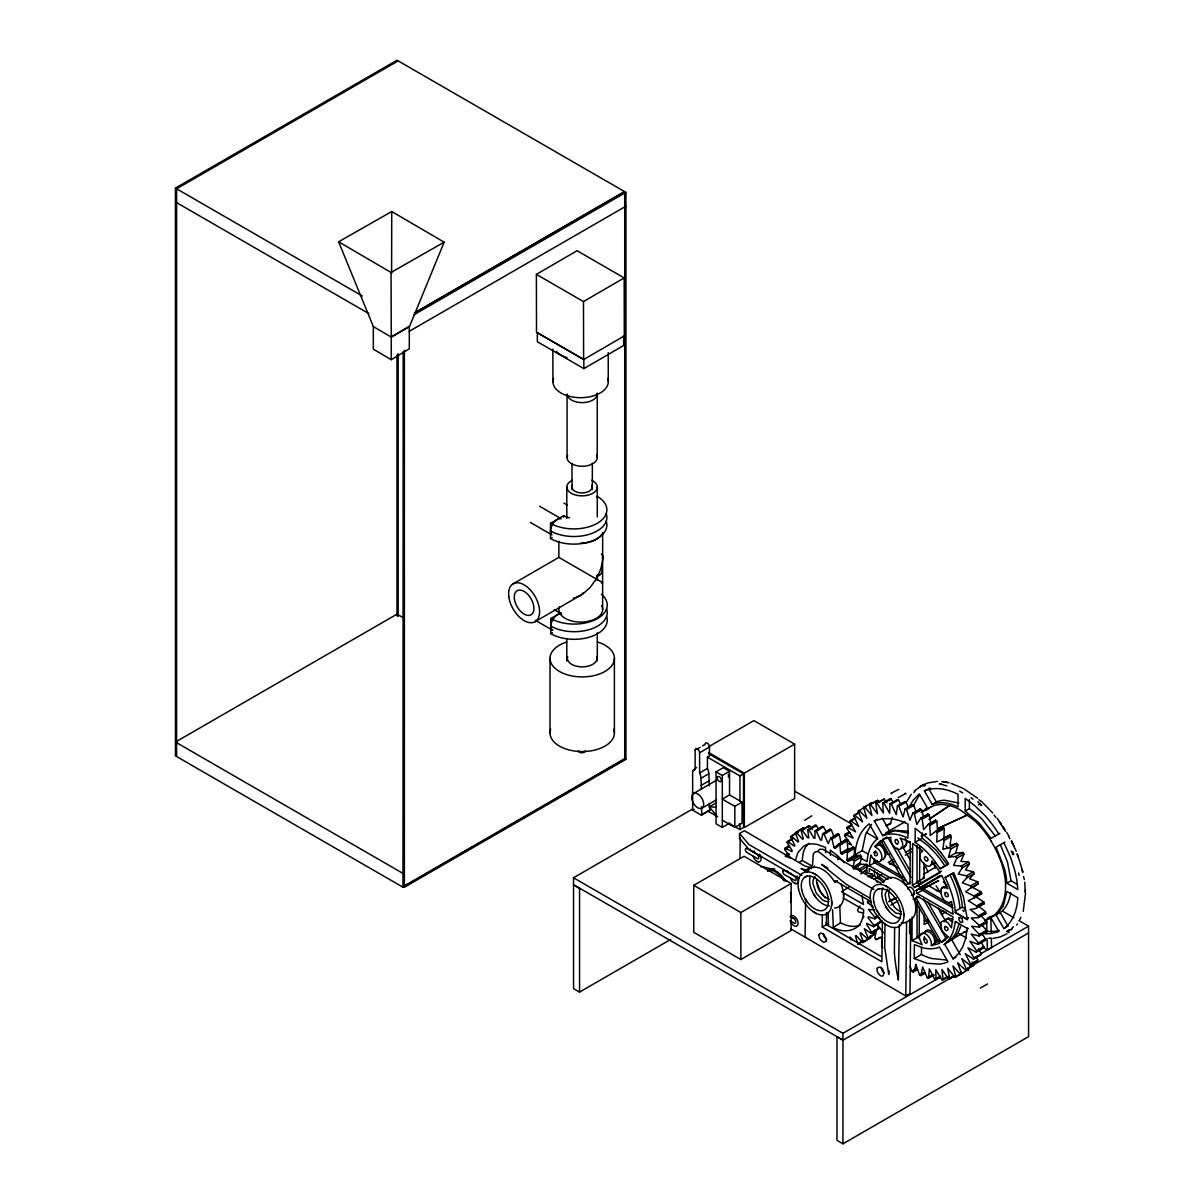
<?xml version="1.0" encoding="UTF-8"?>
<svg xmlns="http://www.w3.org/2000/svg" width="1204" height="1204" viewBox="0 0 1204 1204"><rect width="100%" height="100%" fill="white"/><g stroke="black" fill="none" stroke-linecap="round" stroke-linejoin="round"><path stroke-width="1.5" d="M566.813 661.056L566.813 638.707M602.632 558.551L602.662 532.379M391.601 273.233L391.736 211.528L338.625 241.793L373.33 326.585L373.33 349.19L391.27 359.695L409.3 348.829L409.3 326.224L391.27 337.09L391.27 359.695M906.808 841.325L906.808 842.273A7.585 4.38 60 0 1 905.995 844.756L904.746 845.69M909.622 933.807L909.727 919.284M913.114 899.072L914.393 899.072L939.662 943.319L931.339 945.591L931.369 942.928A8.458 4.921 60.4 0 0 928.374 936.366C926.689 933.702 921.496 931.234 919.871 935.222A8.895 5.177 60.4 0 0 919.63 938.894L922.159 944.704L911.985 940.64L912.15 917.027M912.391 885.256L912.692 843.477L922.821 851.123C912.572 856.315 932.092 875.458 931.956 860.815L940.173 872.659L914.483 887.483L912.391 885.256L919.57 881.177L919.826 846.668M914.257 958.58L914.363 944.658L923.393 947.909A62.593 36.451 60.4 0 0 939.541 947.081L947.954 961.83A79.494 46.294 60.4 0 1 939.316 964.103L927.215 963.29L914.257 958.58L921.436 954.501A79.599 46.354 60.4 0 0 931.46 958.474L946.494 960.024M922.339 832.942L922.294 838.165L936.471 850.521L947.307 864.698L940.113 868.776L934.169 860.363A65.753 38.287 60.4 0 0 928.45 853.696A58.529 34.073 60.4 0 0 921.466 847.059L915.115 842.228L915.206 828.307L928.811 839.173A75.792 44.127 60.4 0 1 938.051 849.076L940.67 852.327M919.374 907.5L919.164 936.561L911.985 940.64M921.436 954.501L921.496 947.533M818.916 829.556L816.131 825.357L814.942 825.297L807.764 829.797L808.787 837.879L807.884 837.939L802.195 830.218L801.127 830.459L803.309 838.947L802.526 839.263L796.265 832.325L795.362 832.852L798.643 841.506L797.981 842.032L791.344 836.103L790.622 836.9L794.896 845.449L794.399 846.186L787.566 841.43L787.055 842.484L792.202 850.671L791.886 851.604L785.068 848.173L784.782 849.437L790.501 858.106L785.956 856.345M814.927 826.757L814.942 825.297M882.381 921L881.855 961.77L822.227 927.035L822.332 914.98M822.227 927.035L826.395 924.597L826.486 912.542M837.502 880.666L834.718 882.291L834.733 880.606L871.545 901.916M798.974 878.499L748.903 849.317L739.527 838.3L739.587 833.499L744.328 830.715L805.16 866.158L811.255 867.632M739.993 858.377L740.204 837.909L739.527 838.3M806.77 938.142L805.115 936.592L805.551 902.052M809.961 867.663L805.807 870.086L805.867 871.335M884.97 923.528L884.729 947.307L888.718 974.457L889.199 970.875M894.632 927.321L894.376 952.921A318.97 180.615 -59.8 0 0 897.492 975.722L898.365 980.086L899.388 924.552M790.877 928.886L905.799 995.949L906.582 922.023L910.736 919.585A23.674 13.771 59.6 0 0 915.672 910.645M910.736 919.585L909.968 993.511L905.799 995.949M978.491 804.814L978.626 804.588M928.374 824.243L935.568 820.165L936.923 821.369L937.51 831.377L942.973 827.163L944.282 828.518L943.921 837.999L950.076 834.944L951.31 836.419L950.001 845.268L956.759 843.402L957.902 844.997L955.66 853.079L948.481 857.158L950.724 849.076L949.565 847.481L942.822 849.347L944.132 840.497L942.898 839.022L936.742 842.078L937.103 832.581L935.794 831.242L930.316 835.456L929.729 825.447L928.374 824.243L923.664 829.571L922.129 819.156L920.744 818.118L916.831 824.484L914.378 813.814L912.963 812.956L909.923 820.27L906.582 809.479L905.182 808.802L903.045 816.989L898.846 806.213L897.462 805.732L896.273 814.672L891.276 804.061L889.937 803.79L889.681 813.347L883.962 803.038L882.682 802.978L883.375 813.046L876.994 803.173L875.79 803.324L877.43 813.769L870.477 804.453L869.363 804.814L871.922 815.499L864.502 806.876L863.479 807.432L866.925 818.223L859.129 810.397L858.226 811.135L862.515 821.896L854.419 814.957L853.651 815.891L858.738 826.486L850.46 820.541L849.828 821.64L855.638 831.904L847.3 827.028L846.803 828.292L853.26 838.104L844.952 834.357L844.621 835.772L851.634 845.012L848.067 843.432M1025.402 889.726L1025.326 892.661L1024.739 882.246M696.589 767.415L692.646 770.861L692.646 810.157L701.345 815.183L702.022 814.536A70.81 40.891 60 0 1 701.45 806.755M701.42 815.198L709.848 810.021A70.81 40.891 60 0 1 709.306 803.324M857.519 943.394L855.427 935.884L856.21 935.583L862.515 942.597L863.434 942.07L860.092 933.341L860.74 932.814L867.452 938.834L868.174 938.021L864.321 928.675L871.214 933.491L871.726 932.438L866.534 924.19L866.85 923.272L873.713 926.764L873.999 925.485L868.099 917.869L868.25 916.801L874.872 918.833L874.917 917.388L868.46 909.426L874.631 909.953M889.786 800.735L889.861 798.899L891.141 798.959L892.405 800.856M892.405 817.335L890.238 824.108L885.858 825.703L890.734 823.13M831.648 905.047L831.693 901.284M915.717 910.691L915.823 908.854A23.704 13.786 59.6 0 0 899.147 879.778L897.492 878.905A23.674 13.771 59.6 0 0 883.42 882.562M910.164 966.376L911.804 971.237L913.204 971.989L914.017 970.469A31.199 18.165 60.4 0 0 915.672 965.337L915.808 964.238L919.585 975.029L920.97 975.601L922.64 967.038L927.246 977.753L928.615 978.115L929.337 968.859L934.71 979.334L936.02 979.499L935.794 969.671L941.859 979.785L943.108 979.74L941.934 969.461L948.601 979.078L949.775 978.822L947.668 968.227L954.862 977.227L955.931 976.76L952.921 965.999L960.551 974.247L961.514 973.6L957.631 962.794L965.593 970.198L966.436 969.355L961.74 958.655L969.942 965.111L970.635 964.088L965.187 953.643L973.509 959.076L974.066 957.887L967.926 947.834L976.263 952.153L976.67 950.814L969.927 941.272L978.175 944.433L978.416 942.958L971.161 934.048L979.198 936.02L979.303 934.439L971.628 926.282L979.349 927.035L986.543 922.956L986.467 921.286L980.492 915.461M979.198 936.02L986.392 931.941L986.482 930.361L981.757 924.868M905.543 880.545L873.953 862.305L874.194 858.557M891.186 878.453L869.258 865.796L870.883 854.93A8.488 4.936 60.4 0 0 873.351 858.843L877.897 861.703A8.488 4.936 60.4 0 0 880.967 860.604L881.734 858.919A8.91 5.177 60.4 0 0 881.599 855.021A8.488 4.936 60.4 0 0 878.634 849.302L874.751 846.487L880.922 840.407L905.754 885.286M799.351 862.23L802.225 860.424L803.038 853.696A48.506 26.744 57.9 0 1 806.259 846.141L808.727 843.342M807.764 829.797L808.953 829.857L813.889 838.134L814.897 838.315L815.048 830.895L816.342 831.257L820.375 839.835L821.429 840.241L822.768 833.71L824.108 834.357L828.217 843.598L830.7 838.15L832.054 839.068L833.966 847.481L835.034 848.308L838.586 844.094L839.895 845.238L840.648 853.184L841.686 854.193L846.186 851.363L847.435 852.703L846.999 859.942L847.962 861.086L856.059 855.924L860.469 855.216L861.612 856.721L860.288 862.621L852.808 867.527L853.666 868.791L859.656 868.927L860.318 871.771M858 856.511L855.006 854.78C855.728 843.282 859.611 831.001 869.198 823.867L877.626 838.616A62.623 36.466 60.4 0 0 872.358 844.41A65.829 38.332 60.4 0 0 868.776 852.221A66.039 38.453 60.4 0 0 867.015 861.703L861.01 858.241M931.339 945.591L934.936 943.56L934.138 937.901A8.473 4.936 60.4 0 0 929.774 932.242L925.394 931.189L923.363 933.491M847.962 861.086L853.29 859.716L854.434 861.236L852.808 867.527M846.999 859.942L854.178 855.442L854.614 848.203L853.365 846.848L848.865 849.678L847.827 848.685L847.074 840.738L845.765 839.594L838.586 844.094M939.933 941.377L935.944 941.949L936.125 940.189A8.353 4.816 60 0 0 935.749 937.826A7.585 4.38 60 0 0 934.199 934.394C932.754 930.918 926.042 927.276 924.958 932.889M855.006 854.78L862.184 850.701L865.556 834.568L871.5 824.364M804.678 820.315L811.857 815.8M978.175 944.433L985.354 940.354L985.609 938.879L982.223 934.319M889.169 889.906L888.718 892.48A13.771 8.007 59.6 0 0 889.636 898.62L894 906.507A14.463 8.413 59.6 0 0 897.808 910.058L901.314 911.789M925.394 865.525L923.634 868.656M795.498 860.123L797.921 852.552L803.61 846.277A48.642 26.834 57.9 0 1 810.623 843.989L812.324 843.914A45.406 25.043 57.9 0 1 817.125 844.425L825.492 847.39L825.688 852.703M907.861 889.184L908.328 887.784A4.861 2.829 60.4 0 1 910.299 887.182C913.761 887.754 916.756 895.896 911.744 895.475M873.713 926.764L880.892 922.249L881.177 920.985L878.724 917.328M964.901 910.314L964.63 908.463L962.417 907.169L962.207 905.017A65.723 38.272 60.4 0 0 960.13 893.895A65.784 38.302 60.4 0 0 956.397 882.517L952.334 873.517L945.155 877.596A62.623 36.466 60.4 0 1 951.837 894.136A62.774 36.556 60.4 0 1 954.922 908.207L955.344 912.466L967.339 919.57L968.452 917.508M772.471 870.025L772.772 868.867L768.619 870.101A17.006 9.963 59.3 0 0 767.716 870.943M955.66 853.079L962.929 852.447L963.998 854.118L956.804 858.196L953.658 865.405L961.349 866.007L968.528 861.929L969.476 863.689L965.473 869.935L973.479 871.756L974.292 873.547L969.491 878.754L977.708 881.779L978.385 883.601L972.832 887.679L981.155 891.878L981.696 893.684L975.466 896.619L983.788 901.916L984.18 903.707L974.984 908.719L970.168 909.502L978.385 915.838L978.611 917.583L971.282 918.065L979.288 925.364L979.349 927.035M963.998 854.118L960.852 861.342L968.528 861.929M875.112 852.974L875.639 851.017M959.031 924.251L956.051 932.588A59.718 34.48 60 0 1 952.229 938.066A59.974 34.63 60 0 1 947.307 942.055L945.652 942.943M1023.234 911.368L1025.492 893.534M853.666 868.791L860.83 864.291L866.835 864.412L867.828 866.037L866.413 869.724L860.77 873.923M976.263 952.153L983.442 948.075L983.849 946.735L981.471 942.867M874.48 852.884L874.977 851.333M944.372 887.875L946.449 885.196M960.702 926.373L958.519 931.821A65.979 38.423 60.4 0 1 954.05 938.097L943.846 944.643M819.141 934.981L819.427 934.184M945.817 920.172L948.03 917.975L951.371 918.787A7.48 4.319 60 0 1 952.71 919.781M969.476 863.689L962.297 867.768L958.294 874.014L966.3 875.835L967.113 877.626L962.297 882.833L970.514 885.858L971.207 887.679L965.638 891.758L973.976 895.957L974.503 897.763L968.272 900.697L976.61 905.98L976.986 907.786M391.736 211.528L444.141 242.185L409.435 326.72L391.27 337.09L373.33 326.585M912.737 806.454L919.359 795.272M863.328 917.809L863.93 916.425M829.481 830.293L829.947 829.195L831.287 829.842L833.981 836.825M911.744 806.123L912.361 804.724L913.761 805.401L916.229 812.264M978.476 948.752L981.245 953.809L980.688 954.998L973.509 959.076M909.231 807.162L913.083 800.284L919.344 793.887L927.08 807.282L923.122 811.225M877.445 925.139L878.393 928.991L871.214 933.491M1019.653 919.841L1020.887 917.418M817.516 851.379L819.578 849.287L822.814 849.271L881.162 883.269M906.943 801.262L911.277 794.279M865.074 871.214L865.796 872.554L872.283 874.179L873.111 875.865L871.591 878.167M596.251 578.973L590.306 587.281L582.871 593.978L535.058 621.7M918.893 810.924L920.157 808.877L921.557 809.735L923.317 815.921M859.987 906.04L857.489 910.073L858.377 911.849L863.494 913.099M976.309 956.578L977.829 960.009L977.121 961.033L969.942 965.111M1016.718 925.048L1017.546 923.904M884.504 857.444C888.567 852.914 884.067 845.298 879.055 843.447L880.801 841.114M836.78 835.094L837.879 833.65L839.218 834.553L841.144 842.966L842.213 843.793M807.794 871.094L809.389 869.288L805.807 870.086M891.562 793.767L890.93 793.346L898.786 789.357M874.36 870.718C874.375 877.701 875.007 877.836 880.335 877.791A7.976 4.605 60 0 1 883.435 880.545L884.112 881.463M913.851 792.638L914.95 791.314M932.001 823.491L935.568 820.165M815.033 876.753L813.754 878.514A15.11 8.789 59.6 0 0 812.971 883.706L816.222 893.142L822.061 899.538A15.11 8.789 59.6 0 0 826.997 901.585L828.788 901.54M887.529 889.079L885.151 894.572L886.279 901.344A15.095 8.774 59.6 0 0 889.575 907.5L895.761 913.053L901.375 914.032M797.8 832.385L798.523 831.588L791.344 836.103M867.452 938.834L874.631 934.319L874.676 931.806M926.99 815.048L927.923 814.039L929.307 815.078L930.842 824.319M843.387 841.581L845.765 839.594M965.593 970.198L973.615 965.277L972.38 961.8M1011.48 928.615L1013.377 926.704M1010.909 930.015L1012.218 928.766M914.242 790.968L922.64 785.083M996.144 915.19L1003.218 906.206L1006.86 891.502L1017.801 897.823C1017.169 909.216 1013.407 921.496 1003.88 928.585L996.144 915.19L1002.42 910.931A67.71 39.1 60 0 0 1006.71 905.137L1007.417 903.783A67.063 38.724 60 0 0 1010.036 896.137A64.053 36.978 60 0 0 1010.668 892.691M925.756 810.533L930.873 806.876L921.15 812.489M948.737 936.682L946.329 938.699L923.378 898.952M967.595 928.705L955.299 921.436L954.787 925.003A62.623 36.466 60.4 0 1 951.521 935.388L949.911 938.337A62.774 36.556 60.4 0 1 944.658 944.207L953.086 958.881L958.58 953.538L962.824 946.66L965.713 938.367L967.279 928.028L968.377 928.63M865.405 807.056L866.308 806.319L858.226 811.135M941.362 942.341L947.518 936.245L941.829 930.722L940.73 923.197A8.488 4.936 60.4 0 1 943.199 921.03L945.035 921.195A8.849 5.147 60.4 0 1 948.3 923.257L951.401 927.817L953.026 916.951L916.996 896.152L916.109 898.079L941.362 942.341L945.682 939.888M984.586 920.518C1010.352 911.398 1008.41 878.905 999.666 858.407A62.608 36.15 60 0 0 991.027 841.054M813.693 866.729L814.626 866.067M967.745 970.168L968.693 969.521L955.931 976.76M929.774 818.855L949.459 805.551A62.713 36.21 60 0 1 960.085 809.856L975.225 821.188A62.427 36.045 60 0 1 983.608 830.429A62.909 36.316 60 0 1 989.884 839.173L991.042 841.009M929.006 819.307L949.459 805.551L943.665 804.558A62.608 36.15 60 0 0 930.903 806.966M795.362 832.852L803.444 827.81L804.739 828.999M796.265 832.325L803.444 827.81M790.622 836.9L796.356 833.288M801.127 830.459L809.374 825.718L812.504 829.556M802.195 830.218L809.374 825.718M787.566 841.43L791.886 838.721M787.055 842.484L792.804 838.872M808.953 829.857L816.131 825.357M785.068 848.173L789.388 845.464M784.782 849.437L789.087 846.728M815.048 830.895L822.227 826.38L823.506 826.742L826.516 832.431M816.342 831.257L823.506 826.742M785.354 855.201L788.229 853.395M785.294 856.646L789.598 853.937M822.768 833.71L829.947 829.195M824.108 834.357L831.287 829.842M830.7 838.15L837.879 833.65M832.054 839.068L839.218 834.553M833.966 847.481L839.715 843.869M835.034 848.308L837.909 846.502M839.895 845.238L847.074 840.738M840.648 853.184L847.827 848.685M841.686 854.193L853.365 846.848M847.435 852.703L854.614 848.203M853.29 859.716L860.469 855.216M854.434 861.236L861.612 856.721M859.656 868.927L866.835 864.412M860.649 870.552L867.828 866.037M848.76 887.288L841.581 891.803L863.494 904.46L861.898 895.625M867.979 876.888L872.283 874.179M870.236 877.671L873.111 875.865M870.763 901.314L867.482 901.375L867.708 902.684L870.582 900.878M832.596 909.727L833.273 927.396L840.452 922.881L845.659 925.033A48.401 26.684 57.9 0 0 858.512 925.695A48.627 26.819 57.9 0 0 860.499 924.973M874.917 917.388L877.791 915.582M874.872 918.833L877.731 917.027M873.999 925.485L881.177 920.985M871.726 932.438L878.905 927.938M858.031 943.801L862.335 941.092M857.654 944.463L863.403 940.866M868.174 938.021L875.353 933.521M862.515 942.597L870.612 937.57L870.161 935.884M863.434 942.07L870.612 937.57M904.941 793.331L905.98 793.496L898.154 797.575M982.554 947.262L987.37 950.046L991.554 947.488L991.328 938.097M536.382 274.377L577.092 250.733L624.199 277.928L624.334 335.916L583.624 359.56L536.517 332.364L536.382 274.377L583.473 301.572L583.624 359.56M583.473 301.572L624.199 277.928M583.82 359.454L537.33 332.62L537.36 341.74L583.865 368.605L623.687 345.488L623.657 336.067M407.885 884.413L402.994 887.228L175.468 755.871L175.423 188.11L397.019 60.23L625.929 192.384L625.929 759.333L404.378 887.228L403.189 886.535L624.726 758.64L625.929 759.333M398.163 60.892L176.612 188.802L176.612 755.736L175.423 755.043M414.402 312.92L624.545 191.586M414.582 313.025L624.726 191.707L624.726 758.64M414.161 314.65L625.929 192.384M409.27 331.296L625.929 206.215M606.184 521.136A33.02 19.068 0 0 1 589.569 541.815A33.02 19.068 0 0 1 550.514 538.534L550.514 523.319L563.683 515.718A14.388 8.308 0 0 0 569.492 517.765M596.386 496.831L597.214 496.364A33.02 19.068 0 0 1 597.214 523.319A33.02 19.068 0 0 1 550.514 523.319M550.514 538.534L552.154 537.586M513.16 583.789L558.867 557.392L602.632 582.661L602.662 609.45M606.545 616.328A33.02 19.068 0 0 1 589.93 637.006A33.02 19.068 0 0 1 550.86 633.71L550.86 618.495L561.154 612.565M550.86 633.71L552.516 632.762M411.151 882.532L416.027 879.718M419.293 877.836L430.701 871.244M433.952 869.363L489.336 837.382M492.602 835.501L497.478 832.686M500.744 830.805L512.136 824.228M515.402 822.347L518.653 820.466M523.544 817.636L534.952 811.06M538.203 809.178L541.469 807.297M544.72 805.416L549.611 802.586M552.862 800.705L564.27 794.128M567.52 792.247L572.412 789.418M575.678 787.551L587.07 780.96M590.336 779.078L601.729 772.501M604.995 770.62L624.545 759.333M695.129 768.272L695.129 750.167L697.598 748.737M698.215 748.391L700.066 747.323M702.549 745.893L703.783 745.171M704.4 744.809L705.017 744.463A3.16 1.821 60 0 1 707.26 743.169A3.16 1.821 60 0 1 709.487 747.052L709.487 755.946L707.425 757.135L707.425 768.408A9.587 5.538 60 0 1 708.795 773.781L709.337 785.806M708.479 746.841L753.9 720.609L794.625 744.117L794.625 798.508L744.328 827.539L744.328 773.149L794.625 744.117M701.405 789.252L700.969 778.296A9.587 5.538 60 0 0 699.599 772.923L699.599 752.756L709.487 747.052M692.646 770.861L695.099 769.446M699.599 772.923L707.425 768.408M700.969 778.296L708.795 773.781M729.534 823.22L722.31 827.389L716.049 823.777L716.049 771.854L723.273 767.685L729.534 771.297L729.534 794.956L742.055 802.195L742.055 823.22L734.831 827.389L722.31 820.165M700.969 785.52L708.795 781.005M716.049 771.854L722.31 775.481L729.534 771.297M693.504 793.526L715.853 780.628M707.425 757.135L739.933 775.918L743.53 773.841L743.53 827.539L739.933 829.616L728.781 823.19M953.688 976.173L842.95 1040.226L836.976 1036.629L836.976 1140.339L842.966 1143.8L842.966 1040.09L573.51 884.669L573.51 877.761L692.375 809.133M692.646 810.157L694.121 809.314M701.962 808.2L716.335 799.907M716.049 815.003L709.261 806.891L716.5 802.722M729.534 794.956L722.31 799.14L734.831 806.364L742.055 802.195M702.022 814.536L709.848 810.021M693.76 885.346L744.057 856.3L791.148 883.495L791.148 930.511L740.866 959.543L693.76 932.347L693.76 885.346L740.866 912.542L791.148 883.495M924.416 790.953C935.327 786.272 947.819 789.117 958.038 794.279L958.038 806.921C950.122 803.068 940.595 800.976 932.152 804.362L924.416 790.953L927.215 789.342M579.545 992.096L579.545 888.386L573.555 884.925L573.555 988.634L579.545 992.096L670.718 939.451M932.152 804.362L937.645 801.458A64.339 37.143 60 0 1 944.643 800.239L958.896 803.023M904.926 821.85L885.437 833.108L895.49 830.67L908.584 833.198M879.055 843.447L883.465 840.904M873.953 862.305L877.189 860.424M999.907 833.273L991.073 838.375L978.987 822.844L965.202 811.06L969.386 808.636L969.386 799.606M892.871 859.671L888.206 862.365L897.928 867.979M905.333 852.477L911.563 848.88M889.756 864.231L894.437 861.537M905.333 855.246L911.563 851.649M875.639 878.303L881.509 874.917A7.931 4.575 60 0 1 881.795 874.555M923.513 874.164L934.289 867.949M941.423 871.154L918.938 884.127L917.042 882.141L924.115 878.062L924.115 863.102M940.113 868.776L948.677 863.84A79.539 46.309 60.4 0 0 940.625 852.297M888.597 901.645L895.099 897.898M890.057 901.585L896.483 897.883M922.038 886.249L933.476 879.642M936.682 877.791L939.903 875.94M932.453 880.244L940.384 875.669M890.9 905.092L898.169 900.818M916.169 890.433L941.859 875.594L947.864 888.687C935.041 881.418 942.13 907.771 951.581 901.495L953.041 914.167L917.012 893.368L916.169 890.433L923.348 886.355L924.205 889.289L952.394 905.574M921.406 889.696L938.533 880.681L921.406 889.696L953.011 907.936M1004.979 842.063L996.144 847.149L1004.452 868.611A64.429 37.204 60 0 1 1006.469 879.161L1006.86 883.224L1017.801 889.53L1017.124 882.442A83.783 48.371 60 0 0 1014.686 870.146L1010.653 857.579L1003.88 842.695M945.155 877.596L953.718 872.659L963.411 896.724L967.339 919.57L955.344 912.466L956.427 910.57L962.417 907.169M924.838 921.376L927.953 919.585M940.399 912.391L943.515 910.6M928.781 921.873L924.115 924.567L924.115 915.206M941.242 914.679L945.908 911.985M1006.86 883.224L1011.059 880.801L1017.305 884.413M917.042 902.278L917.042 936.938L923.528 933.19M935.944 941.949L938.879 940.249M947.307 942.055L966.767 930.812M1003.88 928.585L1006.679 926.975M1006.8 933.822L1000.434 936.878L992.969 938.458M573.51 877.761L842.95 1033.318L940.655 976.911M981.35 953.417L1028.577 926.162L1028.577 933.07M966.707 968.784L1028.577 932.934L1028.577 1036.644L842.966 1143.8M338.625 241.793L391.044 272.45L444.141 242.185M863.479 807.432L871.681 802.797L870.673 803.354M869.363 804.814L877.671 800.374L879.597 802.586M870.477 804.453L877.671 800.374M854.419 814.957L858.738 812.519M853.651 815.891L859.4 812.64M875.79 803.324L884.187 799.095L886.851 802.692M876.994 803.173L884.187 799.095M850.46 820.541L854.78 818.088M849.828 821.64L855.577 818.374M882.682 802.978L889.861 798.899M883.962 803.038L891.141 798.959M847.3 827.028L851.604 824.589M846.803 828.292L851.123 825.839M889.937 803.79L897.115 799.712L898.455 799.983L900.652 803.956M891.276 804.061L898.455 799.983M844.952 834.357L849.271 831.919M844.621 835.772L850.37 832.506M897.462 805.732L904.655 801.668L906.04 802.135L908.358 807.357M898.846 806.213L906.04 802.135M874.33 820.902L882.111 818.765L890.268 818.66A79.539 46.309 60.4 0 1 903.993 822.302L908.027 824.168L907.921 838.089C900.216 834.372 890.945 832.4 882.743 835.651L874.33 820.902L877.204 819.277M843.477 842.439L847.797 839.986M905.182 808.802L912.361 804.724M906.582 809.479L913.761 805.401M912.963 812.956L920.157 808.877M842.875 852.778L845.75 851.153M914.378 813.814L921.557 809.735M882.743 835.651L894.376 830.293L907.846 831.211M882.622 839.429L890.945 837.141C889.124 842.92 898.319 854.569 902.609 846.894A8.88 5.162 60.4 0 0 902.714 844.26A7.931 4.62 60.4 0 0 901.751 840.874L900.125 838.029L910.299 842.093L909.998 883.871L907.876 883.676L882.622 839.429L886.942 836.976M920.744 818.118L927.923 814.039M922.129 819.156L929.307 815.078M874.751 846.487L879.341 844.892A7.961 4.635 60.4 0 1 881.93 846.954A8.864 5.162 60.4 0 1 883.826 849.572L885.497 855.442L883.48 859.415A7.946 4.62 60.4 0 1 881.162 859.581M929.729 825.447L936.923 821.369M869.258 865.796L876.437 861.718L903.075 877.099M915.115 842.228L922.294 838.165M935.794 831.242L942.973 827.163M937.103 832.581L944.282 828.518M942.898 839.022L950.076 834.944M944.132 840.497L951.31 836.419M949.565 847.481L956.759 843.402M950.724 849.076L957.902 844.997M906.176 884.654L910.751 882.035M948.481 857.158L955.75 856.526L962.929 852.447M914.483 887.483L921.677 883.405L919.57 881.177M917.012 893.368L924.205 889.289M914.393 899.072L918.983 896.453M966.3 875.835L973.479 871.756M967.113 877.626L974.292 873.547M970.514 885.858L977.708 881.779M874.209 930.481L876.572 929.548L874.796 938.036L876 939.571L880.305 937.118M971.207 887.679L978.385 883.601M973.976 895.957L981.155 891.878M974.503 897.763L981.696 893.684M976.61 905.98L983.788 901.916M978.385 915.838L985.564 911.759L978.115 905.829M978.611 917.583L985.79 913.505L985.564 911.759M979.288 925.364L986.467 921.286M911.804 971.237L916.109 968.784M913.204 971.989L917.523 969.551M979.303 934.439L986.482 930.361M919.585 975.029L923.889 972.591M920.97 975.601L925.289 973.163M978.416 942.958L985.609 938.879M953.086 958.881L955.961 957.24M927.246 977.753L932.995 974.487M928.615 978.115L934.364 974.864M976.67 950.814L983.849 946.735M934.71 979.334L940.459 976.083M936.02 979.499L940.324 977.061M974.066 957.887L981.245 953.809M941.859 979.785L947.608 976.519M943.108 979.74L948.857 976.474M970.635 964.088L977.829 960.009M948.601 979.078L954.351 975.812M949.775 978.822L955.524 975.556M966.436 969.355L973.615 965.277M954.862 977.227L963.125 972.681M980.312 988.093L987.491 983.984M580.749 595.318L575.151 597.711M919.134 889.53L922.369 887.709M1008.049 932.754L1009.404 932.001M924.236 784.316L919.901 786.633L927.787 782.916L937.555 781.366M992.698 915.838L991.042 916.741A62.608 36.15 60 0 1 987.461 918.05M984.18 903.707L979.62 905.333M805.386 876.843L807.463 876.121M877.565 889.455L879.642 888.733M923.784 786.137L925.334 785.459M930.09 787.928L928.615 788.53L936.351 801.939M583.428 593.105L582.119 593.587M895.911 839.609L895.249 839.986A2.664 1.55 60.4 0 0 895.099 841.671L895.324 842.273A2.378 1.385 60.4 0 0 896.318 843.658A2.664 1.55 60.4 0 0 897.401 844.245L898.53 842.394A2.378 1.385 60.4 0 0 897.838 840.813L897.416 840.332M767.46 870.793L769.868 870.266A16.916 9.903 59.3 0 1 775.226 871.726L779.68 875.082L784.225 880.997M956.352 921.677L955.57 921.797M993.977 916.169L989.146 917.237M983.593 914.062L985.79 913.505M999.2 930.421L996.807 930.993A83.949 48.476 60 0 1 988.258 931.399L985.534 931.083M574.579 597.846L573.435 598.087M944.011 886.776L942.898 887.017A7.675 4.44 60 0 0 941.182 889.169M986.377 919.45L991.073 918.11L998.808 931.52L990.967 933.657L984.947 933.868M876 939.571L882.457 937.103L881.614 946.284L882.893 947.698M889.545 854.373L887.559 854.208M984.18 923.122L986.543 922.956M988.725 938.187L990.576 938.232M709.261 806.891L716.049 807.177M984.902 931.836L986.392 931.941M941.784 781.546L949.203 782.826M844.832 851.153L846.547 851.333M805.882 870.161L801.081 868.535L807.177 872.193M931.234 864.397L934.47 863.659A8.067 4.696 60.4 0 0 934.996 862.982M774.669 869.153L773.585 868.942L774.458 869.995M941.167 784.09L939.331 783.699L946.811 785.911M983.803 940.008L985.354 940.354M757.542 861.597L758.58 861.838M794.926 883.375L795.964 883.631M879.582 921.828L880.892 922.249M901.028 847.18C906.537 849.603 907.56 841.716 905.167 838.405M951.265 783.398L963.275 788.454L977.648 798.207M981.847 947.488L983.442 948.075M829.12 899.192C821.504 896.258 816.553 887.89 816.523 879.883M833.273 927.396C843.071 933.642 858.949 931.565 862.214 918.998A48.476 26.744 57.9 0 0 863.689 909.803L843.357 898.109M962.673 910.269L963.937 911.503M917.042 936.938L919.073 937.976M885.602 885.873L887.258 886.746M813.407 873.261L816.718 875.188M816.312 913.49L813.016 911.563M964.148 931.595L965.999 932.573M583.82 359.168L583.865 368.605M175.423 188.11L362.374 296.033M175.468 201.971L368.875 313.627M563.908 503.091L567.054 504.912M539.693 506.327L560.176 518.141M530.377 522.461L550.86 534.275M554.231 609.691L560.537 613.333M535.464 620.361L552.802 630.369M794.836 791.209L851.649 824.018M866.263 832.446L877.626 839.007M1002.601 911.157L1013.964 917.719M1018.825 920.533L1028.577 926.162M708.494 752.47L744.328 773.149M708.494 753.614L743.53 773.841M941.438 893.097L928.48 885.617L921.286 889.049L920.624 887.062M862.184 850.701L868.189 854.163M888.04 879.417L869.243 868.566L869.378 871.651M958.444 933.356L966.496 937.991M403.521 617.893L397.019 614.145L175.468 742.04L402.994 873.412M802.225 860.424L811.631 865.857M708.087 811.225L717.644 816.748M804.453 870.357L807.583 872.163M873.878 889.44L846.412 873.442L818.509 851.634L815.334 851.695L813.302 853.817L812.549 864.653L810.789 868.28A23.689 13.786 59.6 0 1 834.673 882.201L834.718 882.291M827.885 868.099L821.549 864.412L846.307 884.383L870.567 898.53M801.834 875.323L748.948 844.516L739.587 833.499M826.395 924.597L881.177 956.518M791.464 916.831L794.685 918.712M790.08 916.5L793.857 918.712A2.619 1.52 59.6 0 1 795.709 921.933A2.619 1.52 59.6 0 1 793.812 922.971L790.035 920.774M959.708 791.148L962.703 792.909M867.708 902.684L873.201 907.048M941.076 891.427L938.653 890.373A7.57 4.38 60 0 0 936.396 890.749M885.196 924.175L886.851 925.229M917.779 837.864L928.374 846.021L935.523 853.38A62.653 36.18 60 0 1 944.493 865.375M969.386 808.636L976.008 813.633A64.339 37.143 60 0 1 982.479 819.638L995.272 835.952M922.911 877.234L924.115 878.062M825.839 922.791L828.487 924.627L828.006 912.256M873.276 933.356L874.631 934.319M826.621 939.436L824.65 937.48A5.102 2.965 59.6 0 1 823.431 934.831L823.25 933.521M971.192 964.901L972.787 966.12M971.026 797.68L973.013 799.215M876.452 881.479L877.43 882.291M978.987 799.652L980.959 801.367M981.501 801.428L992.743 812.956M884.157 972.922L882.547 971.207A5.102 2.965 59.6 0 1 881.147 967.655M913.67 892.676L914.649 893.594M826.516 912.752L827.795 913.956M977.874 801.668L981.561 805.371M952.815 922.204L948.617 919.164A8.864 5.162 60.4 0 0 945.742 919.374L944.583 920.593A8.473 4.936 60.4 0 0 944.132 921.782M961.048 972.095L962.041 973.148M979.409 803.73L981.23 805.642M750.829 850.205L750.378 849.738A2.634 1.535 59.6 0 1 749.987 849.166M1023.49 876.572L1024.363 879.552M993.992 815.138L995.843 817.29M854.178 855.442L855.126 856.586M882.788 882.291L880.049 879.447L876.798 878.167A8.488 4.936 60.4 0 0 874.285 879.206M823.461 895.851L819.578 889.876L817.185 882.999M997.123 818.329L1001.292 824.003M936.065 885.828L938.277 888.883M999.26 821.79L1005.596 831.287L1002.511 826.471M887.694 909.577L885.662 906.446A19.053 11.077 59.6 0 1 882.908 887.89M879.371 914.453L877.34 911.323M815.514 896.965L813.483 893.85M807.192 901.841L805.145 898.726M859.987 863.027L860.83 864.291M918.893 886.114L919.826 887.529M852.537 939.677L849.964 936.953L850.731 940.083M1002.887 826.335L1004.452 828.713M955.75 856.526L956.804 858.196M1006.679 832.34L1008.832 836.027M1000.343 912.767L1008.079 926.177M902.97 847.285L910.465 860.258M938.006 907.966L945.501 920.94M887.995 837.653L910.931 877.385M882.351 818.299L889.922 831.573M951.852 940.053L960.265 954.802M897.025 847.992L910.555 871.696M927.802 901.901L941.332 925.62M1008.5 836.238L1009.885 838.752M961.349 866.007L962.297 867.768M1014.009 846.141L1011.465 841.114L1016.251 851.303M1000.343 844.741L1007.417 861.898L1011.059 880.801M1011.495 841.039L1012.745 843.568M928.013 871.952L925.816 867.091M935.403 868.159L933.536 863.855M1011.209 850.942L1012.91 854.795M1017.049 854.223L1018.042 856.842M797.71 877.34L798.222 878.709M760.326 855.547L760.838 856.932M1017.32 853.907L1022.918 871.952M1012.91 851.77L1013.858 854.434M1022.091 869.905L1022.708 872.494M877.174 873.231L878.017 877.776M1018.614 872.915L1019.051 875.474M876.542 800.735L876.843 802.752M808.305 825.944L808.531 827.539M866.955 870.04L867.226 873.035M837.864 856.255L837.999 859.791M839.76 905.212L840.452 922.881M830.489 855.457L830.278 850.159L836.855 855.171A48.476 26.744 57.9 0 1 844.365 862.756M903.873 913.896L903.933 915.823M843.583 894.316L843.643 896.258M990.832 917.418L991.193 932.453M986.633 919.961L986.949 933.13M987.099 938.759L987.37 950.046M391.044 272.45L391.27 337.09M608.216 352.637L608.291 381.638M552.862 349.1L552.937 381.728M566.798 487.063L566.813 518.427M965.202 811.06L965.202 798.418L974.834 805.672L984.947 815.544A76.002 43.871 60 0 1 993.42 825.974A83.588 48.25 60 0 1 998.808 833.905M917.042 845.659L917.042 882.141M842.95 1033.318L842.95 1040.226M740.866 912.542L740.866 959.543M739.933 775.918L739.933 800.961M739.933 823.521L739.933 829.616M734.831 806.364L734.831 827.389M722.31 775.481L722.31 827.389M614.386 658.302L614.386 732.98M597.244 393.723L597.244 457.369M597.289 487.063L597.289 516.952M597.289 574.865L597.289 580.478M597.289 632.792L597.289 660.815M592.338 463.284L592.338 489.577M572.005 463.284L572.005 489.577M567.069 457.701L567.069 394.039A15.095 8.714 0 0 0 582.977 402.587A15.095 8.714 0 0 0 597.184 393.106M563.683 515.718L563.683 517.148M558.867 541.258L558.867 557.392M550.032 658.302L550.032 732.98M404.378 350.334L404.378 887.228M403.189 351.523L402.994 887.228M398.163 353.75L398.163 616.568M396.959 354.939L396.959 615.876M607.704 378.342A27.677 16.028 -0.1 0 1 580.614 397.696A27.677 16.028 -0.1 0 1 553.524 378.432M567.084 357.648A27.677 16.028 -0.1 0 1 556.323 351.433M591.811 480.306A15.246 8.804 0 0 1 593.136 493.098A15.246 8.804 0 0 1 570.952 493.098A15.246 8.804 0 0 1 572.276 480.306M591.721 485.287A10.159 5.869 0 0 1 582.044 492.933A10.159 5.869 0 0 1 572.367 485.287M597.831 642.063A32.177 18.572 0 0 1 606.982 670.176A32.177 18.572 0 0 1 557.437 670.176A32.177 18.572 0 0 1 566.602 642.063M596.717 656.556A14.824 8.548 0 0 1 582.209 666.865A14.824 8.548 0 0 1 567.701 656.556M613.709 729.172A32.177 18.572 0 0 1 582.209 751.552A32.177 18.572 0 0 1 550.71 729.172M585.294 750.724A3.386 1.956 0 0 1 581.848 752.756A3.386 1.956 0 0 1 578.522 750.664M606.184 513.536A33.02 19.068 0 0 1 589.569 534.215A33.02 19.068 0 0 1 550.514 530.934M551.974 534.877A9.316 5.373 -60 0 1 552.44 524.432A9.316 5.373 -60 0 1 561.245 518.819M606.545 608.712A33.02 19.068 0 0 1 589.93 629.391A33.02 19.068 0 0 1 550.86 626.11M552.335 630.053A9.316 5.373 -60 0 1 552.802 619.608A9.316 5.373 -60 0 1 561.606 614.01M601.428 594.219A33.02 19.068 0 0 1 595.333 619.684A33.02 19.068 0 0 1 550.86 618.495M596.552 454.931A15.095 8.714 0 0 1 582.435 466.249A15.095 8.714 0 0 1 567.596 455.232M602.858 555.556A37.52 30.627 -60 0 1 595.995 578.808M601.624 605.612A21.898 12.642 0 0 1 581.878 622.077A21.898 12.642 0 0 1 559.333 606.861M601.624 534.335A21.898 12.642 0 0 1 580.764 543.154M601.609 564.375A13.891 8.022 60 0 1 596.973 575.948M601.458 583.022A21.898 12.642 60 0 0 602.602 582.631L602.602 555.601A21.898 12.642 60 0 0 601.458 553.9M921.03 886.656A4.665 2.709 60.4 0 1 921.617 889.199M881.855 930.662A79.494 46.294 60.4 0 1 877.581 924.868M934.936 943.56A59.222 34.48 60.4 0 1 933.476 943.62M883.555 932.844A79.72 46.414 60.4 0 1 881.779 930.617M895.911 839.384A2.664 1.55 60.4 0 1 897.431 840.106M946.118 846.066A83.844 48.822 60.4 0 1 947.849 848.248M728.224 774.548A2.905 1.686 60 0 1 728.3 777.092M695.129 750.167A3.16 1.821 60 0 1 697.357 748.873A3.16 1.821 60 0 1 699.599 752.756M825.252 897.853A17.744 9.782 57.9 0 1 824.514 897.085M857.188 865.586A48.506 26.744 57.9 0 1 858.241 867.151M945.938 885.015A46.008 26.563 60 0 1 943.484 881.855M959.919 907.997A62.653 36.18 60 0 0 953.508 882.637A65.784 37.971 60 0 0 950.377 875.759M945.787 886.43A7.992 4.605 60 0 1 946.78 884.774M933.988 862.606A7.961 4.59 60 0 1 932.573 862.741M910.405 842.364A7.45 4.304 60 0 1 908.448 842.303M900.426 918.426A19.053 11.077 59.6 0 1 885.662 906.446M906.582 922.023A23.704 13.786 59.6 0 1 901.059 923.001M840.904 883.917A23.704 13.786 59.6 0 1 834.538 908.027M796.973 876A5.945 3.461 59.6 0 1 796.897 883.525A5.945 3.461 59.6 0 1 790.456 878.137M790.501 873.863A5.945 3.461 59.6 0 1 791.118 873.186M829.436 905.875A19.053 11.077 59.6 0 1 814.446 895.445A19.053 11.077 59.6 0 1 810.247 876.437M759.573 854.223A5.945 3.461 59.6 0 1 759.498 861.733A5.945 3.461 59.6 0 1 753.072 856.36M753.117 852.086A5.945 3.461 59.6 0 1 754.532 851.062M760.883 866.745A19.475 11.333 59.6 0 1 762.809 866.714L771.162 868.927A22.018 12.808 59.6 0 1 785.791 881.132M790.471 892.39A22.018 12.808 59.6 0 1 790.923 895.144L790.862 900.231A22.018 12.808 59.6 0 1 790.366 902.443M790.682 915.823A5.93 3.446 59.6 0 1 796.792 919.058A5.93 3.446 59.6 0 1 796.717 926.026A5.93 3.446 59.6 0 1 790.607 922.129M788.214 871.997A2.634 1.52 59.6 0 1 787.386 870.959M944.598 927.366C944.433 933.235 951.371 929.985 946.224 926.598A2.528 1.475 60.4 0 0 944.749 926.945L944.598 927.366M745.457 849.211L745.442 850.325A2.634 1.535 59.6 0 0 746.299 852.116L757.813 858.843A2.634 1.535 59.6 0 0 758.701 858.046L758.716 856.947A2.634 1.535 59.6 0 0 756.91 854.298L747.278 848.685A2.634 1.535 59.6 0 0 745.457 849.211M782.841 871.004L782.826 872.102A2.634 1.52 59.6 0 0 784.617 874.736L795.197 880.621A2.634 1.535 59.6 0 0 796.1 878.739A2.634 1.535 59.6 0 0 794.309 876.106L784.662 870.477L782.841 871.004M874.194 852.462C874.27 859.551 881.147 853.606 874.902 851.695A2.393 1.385 60.4 0 0 874.194 852.462M927.878 859.867L927.095 861.116L925.756 860.694A2.664 1.55 60.4 0 1 924.521 858.964C923.122 854.99 928.48 856.917 927.878 859.867M944.884 893.263C944.177 898.605 951.536 897.115 946.946 892.916A2.664 1.55 60.4 0 0 945.471 892.525L944.884 893.263M923.769 939.21L924.792 942.341A2.528 1.475 60.4 0 0 926.99 942.792C928.239 941.092 925.304 937.028 923.769 939.21M877.189 968.212L877.159 970.996A5.102 2.965 59.6 0 0 878.393 973.645C886.565 983.141 884.353 962.357 877.189 968.212M959.212 917.553C957.948 919.525 960.431 923.724 962.718 922.189L961.981 918.426L959.212 917.553M826.079 941.227L823.867 942.446L820.496 939.918A5.102 2.965 59.6 0 1 819.518 934.033A5.102 2.965 59.6 0 1 823.972 934.665L826.11 938.458A5.102 2.965 59.6 0 1 826.11 941.242M1008.455 930.541L1006.71 931.55L1010.005 929.684L1008.455 930.541M926.102 834.011L921.105 836.328L926.102 834.026M942.762 826.29L937.765 828.593L967.745 814.822L942.762 826.29M945.005 781.998L943.108 781.712L947.262 782.359L945.005 781.998M924.822 938.488L924.311 936.742L924.807 938.488M508.81 596.732A21.898 12.642 60 0 0 533.869 622.257A21.898 12.642 60 0 0 529.64 589.238A21.898 12.642 60 0 0 508.81 596.732M514.409 598.93A13.891 8.022 60 0 0 530.287 615.124A13.891 8.022 60 0 0 527.608 594.174A13.891 8.022 60 0 0 514.409 598.93M691.818 798.538A8.473 4.891 60 0 0 701.511 808.411A8.473 4.891 60 0 0 699.87 795.648A8.473 4.891 60 0 0 691.818 798.538M717.298 778.506A2.905 1.686 60 0 0 720.729 781.577A2.905 1.686 60 0 0 719.826 777.077A2.905 1.686 60 0 0 717.298 778.506M870.703 901.465A23.704 13.786 59.6 0 0 898.846 926.538A23.704 13.786 59.6 0 0 891.622 889.952A23.704 13.786 59.6 0 0 870.703 901.465M873.893 902.338A19.068 11.092 59.6 0 0 896.529 922.505A19.068 11.092 59.6 0 0 890.719 893.082A19.068 11.092 59.6 0 0 873.893 902.338M801.714 889.741A19.053 11.077 59.6 0 0 824.349 909.908A19.053 11.077 59.6 0 0 818.539 880.485A19.053 11.077 59.6 0 0 801.714 889.741M798.523 888.868A23.704 13.786 59.6 0 0 826.666 913.941A23.704 13.786 59.6 0 0 819.442 877.355A23.704 13.786 59.6 0 0 798.523 888.868"/></g></svg>
